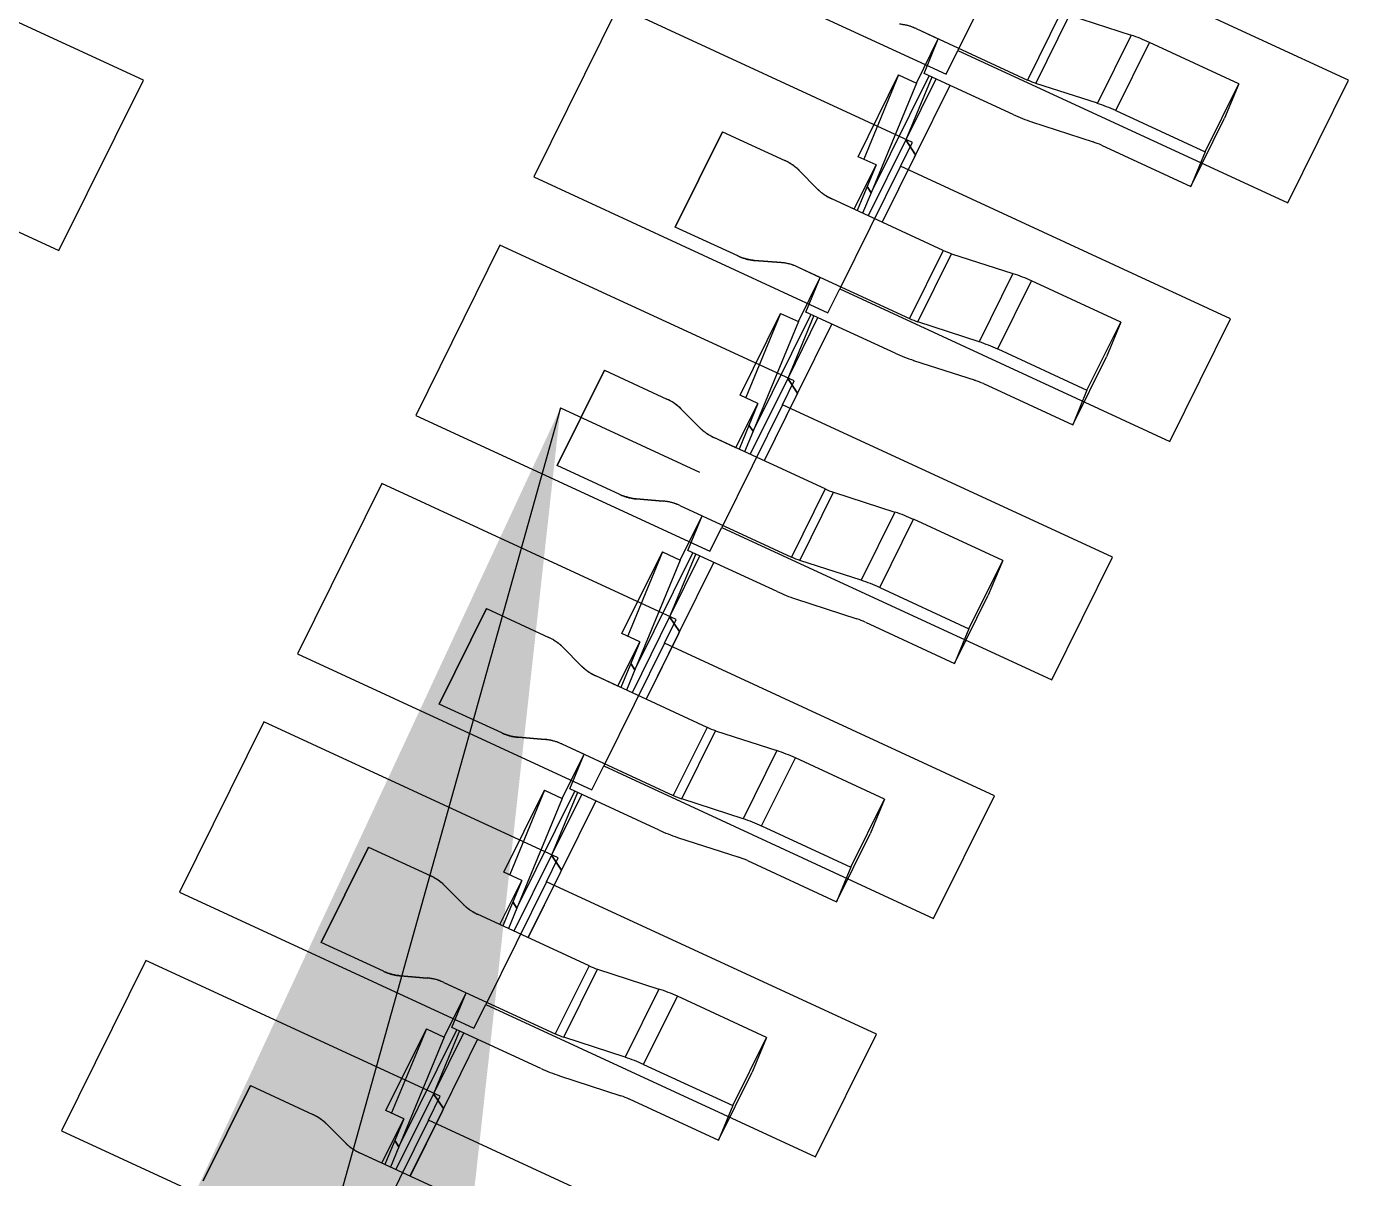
# Model space of a CAD drawing. Header units: millimetres. Extents: x 7 to 507, y -14 to 339.
# Drawn here: x 58.743 to 59.819, y 258.827 to 259.764 of the extents above; entities that cross this region are included whole.
import ezdxf

# ---------------------------------------------------------------- set-up
doc = ezdxf.new("R2010")
doc.units = ezdxf.units.MM
doc.header["$LTSCALE"] = 23.1
doc.layers.get('0').update_dxf_attribs({"linetype": 'CONTINUOUS'})
for name, color, linetype in [('_10438', 7, 'CONTINUOUS'), ('_139725', 7, 'CONTINUOUS'), ('_15829', 7, 'CONTINUOUS'), ('_205064', 7, 'CONTINUOUS'), ('_377435', 7, 'CONTINUOUS'), ('_510726', 7, 'CONTINUOUS'), ('_557848', 7, 'CONTINUOUS')]:
    doc.layers.add(name, color=color, linetype=linetype)
doc.styles.get("Standard").update_dxf_attribs({"font": 'simplex.shx', "width": 0.8})
doc.dimstyles.get("Standard").update_dxf_attribs({"dimtxt": 3, "dimasz": 3, "dimexe": 2, "dimexo": 0.35, "dimtad": 1, "dimdec": 3, "dimzin": 0, "dimdsep": 46, "dimtxsty": 'Standard', "dimcen": 0.09, "dimadec": 3, "dimazin": 0, "dimtol": 1, "dimtp": 0.001, "dimtm": 0.001, "dimtfac": 1, "dimtdec": 3, "dimtofl": 0, "dimtmove": 0, "dimatfit": 3, "dimfxl": 0, "dimtolj": 1, "dimtzin": 0, "dimarcsym": 0})

msp = doc.modelspace()

# ---------------------------------------------------------------- linework, layer by layer
at = {"color": 4}
for p, q in [((59.5502, 259.8444), (59.5007, 259.7446)), ((59.8188, 259.7204), (59.5502, 259.8444)), ((59.5007, 259.7446), (59.7693, 259.6206)), ((59.7693, 259.6206), (59.8188, 259.7204)), ((59.4541, 259.6504), (59.4047, 259.5506)), ((59.7227, 259.5263), (59.4541, 259.6504)), ((59.4047, 259.5506), (59.6732, 259.4265)), ((59.6732, 259.4265), (59.7227, 259.5263)), ((59.358, 259.4563), (59.3086, 259.3565)), ((59.6266, 259.3323), (59.358, 259.4563)), ((59.3086, 259.3565), (59.5771, 259.2325)), ((59.5771, 259.2325), (59.6266, 259.3323)), ((59.2619, 259.2623), (59.2125, 259.1625)), ((59.5305, 259.1382), (59.2619, 259.2623)), ((59.2125, 259.1625), (59.481, 259.0384)), ((59.481, 259.0384), (59.5305, 259.1382)), ((59.1658, 259.0682), (59.1164, 258.9684)), ((59.4344, 258.9442), (59.1658, 259.0682)), ((59.1164, 258.9684), (59.3849, 258.8444)), ((59.3849, 258.8444), (59.4344, 258.9442)), ((59.0697, 258.8742), (59.0203, 258.7744)), ((59.3383, 258.7501), (59.0697, 258.8742))]:
    msp.add_line(p, q, dxfattribs=at)
at = {"color": 1}
for p, q in [((58.8377, 259.7204), (58.5981, 259.831)), ((59.2516, 259.8358), (59.4911, 259.7252)), ((59.2241, 259.7804), (59.1555, 259.6418)), ((59.4637, 259.6698), (59.2241, 259.7804)), ((59.4911, 259.7252), (59.5007, 259.7446)), ((58.769, 259.5818), (58.8377, 259.7204)), ((58.5295, 259.6924), (58.769, 259.5818)), ((59.4541, 259.6504), (59.4637, 259.6698)), ((59.1555, 259.6418), (59.395, 259.5311)), ((59.128, 259.5863), (59.0594, 259.4477)), ((59.3676, 259.4757), (59.128, 259.5863)), ((59.395, 259.5311), (59.4047, 259.5506)), ((59.358, 259.4563), (59.3676, 259.4757)), ((59.0594, 259.4477), (59.2989, 259.3371)), ((59.0319, 259.3923), (58.9633, 259.2537)), ((59.2715, 259.2817), (59.0319, 259.3923)), ((59.2989, 259.3371), (59.3086, 259.3565)), ((59.2619, 259.2623), (59.2715, 259.2817)), ((58.9633, 259.2537), (59.2028, 259.1431)), ((58.9358, 259.1982), (58.8672, 259.0596)), ((59.1754, 259.0876), (58.9358, 259.1982)), ((59.2028, 259.1431), (59.2125, 259.1625)), ((59.1658, 259.0682), (59.1754, 259.0876)), ((58.8672, 259.0596), (59.1067, 258.949)), ((58.8397, 259.0042), (58.7711, 258.8656)), ((59.0793, 258.8936), (58.8397, 259.0042)), ((59.1067, 258.949), (59.1164, 258.9684)), ((59.0697, 258.8742), (59.0793, 258.8936)), ((58.7711, 258.8656), (59.0106, 258.755))]:
    msp.add_line(p, q, dxfattribs=at)
at = {"color": 2}
msp.add_line((59.1773, 259.4538), (59.2903, 259.4016), dxfattribs=at)
at = {"layer": '_10438', "color": 9}
for p, q in [((59.2707, 259.6009), (59.3092, 259.6785)), ((59.4888, 259.5819), (59.4613, 259.5265)), ((59.4682, 259.5238), (59.4956, 259.5792)), ((59.5456, 259.563), (59.5182, 259.5076)), ((59.5332, 259.5017), (59.5607, 259.5571))]:
    msp.add_line(p, q, dxfattribs=at)
at = {"layer": '_10438', "color": 7}
for p, q in [((59.3092, 259.6785), (59.36, 259.655)), ((59.3866, 259.6318), (59.3714, 259.6471)), ((59.4888, 259.5819), (59.3981, 259.6238)), ((59.3216, 259.5774), (59.2707, 259.6009)), ((59.3351, 259.5738), (59.357, 259.572)), ((59.4956, 259.5792), (59.5456, 259.563)), ((59.3706, 259.5684), (59.4613, 259.5265)), ((59.6333, 259.5236), (59.5607, 259.5571)), ((59.334, 259.4348), (59.3812, 259.53)), ((59.3834, 259.5289), (59.3622, 259.4778)), ((59.4497, 259.4983), (59.3771, 259.5318)), ((59.5182, 259.5076), (59.4682, 259.5238)), ((59.6058, 259.4681), (59.6333, 259.5236)), ((59.6333, 259.5236), (59.6216, 259.4954)), ((59.5332, 259.5017), (59.6058, 259.4681)), ((59.5942, 259.44), (59.6216, 259.4954)), ((59.4647, 259.4924), (59.5147, 259.4762)), ((59.3622, 259.4778), (59.3316, 259.4161)), ((59.3622, 259.4778), (59.3702, 259.4658)), ((59.5216, 259.4735), (59.5942, 259.44)), ((59.3702, 259.4658), (59.343, 259.4108)), ((59.3694, 259.464), (59.3431, 259.4108)), ((59.3702, 259.4658), (59.3694, 259.464)), ((59.6058, 259.4681), (59.5942, 259.44)), ((59.334, 259.4348), (59.3271, 259.4181)), ((59.334, 259.4348), (59.3307, 259.4398))]:
    msp.add_line(p, q, dxfattribs=at)
for points in [[(59.3714, 259.6471), (59.371, 259.6475), (59.3706, 259.6479), (59.3702, 259.6483), (59.3698, 259.6486), (59.3693, 259.649), (59.3689, 259.6494), (59.3684, 259.6498), (59.3679, 259.6502), (59.3675, 259.6506), (59.367, 259.6509), (59.3665, 259.6513), (59.3659, 259.6516), (59.3654, 259.652), (59.3649, 259.6523), (59.3644, 259.6527), (59.3638, 259.653), (59.3633, 259.6533), (59.3628, 259.6536), (59.3622, 259.6539), (59.3617, 259.6542), (59.3611, 259.6545), (59.3606, 259.6548), (59.36, 259.655)], [(59.3981, 259.6238), (59.3975, 259.6241), (59.397, 259.6243), (59.3965, 259.6246), (59.3959, 259.6249), (59.3954, 259.6252), (59.3949, 259.6254), (59.3944, 259.6258), (59.3938, 259.6261), (59.3933, 259.6264), (59.3928, 259.6267), (59.3923, 259.6271), (59.3918, 259.6274), (59.3913, 259.6278), (59.3908, 259.6281), (59.3903, 259.6285), (59.3898, 259.6289), (59.3893, 259.6293), (59.3889, 259.6297), (59.3884, 259.6301), (59.3879, 259.6305), (59.3875, 259.6309), (59.3871, 259.6313), (59.3866, 259.6318)], [(59.3216, 259.5774), (59.3221, 259.5772), (59.3226, 259.5769), (59.3232, 259.5767), (59.3237, 259.5765), (59.3243, 259.5763), (59.3249, 259.576), (59.3254, 259.5758), (59.326, 259.5756), (59.3266, 259.5755), (59.3272, 259.5753), (59.3278, 259.5751), (59.3284, 259.5749), (59.329, 259.5748), (59.3296, 259.5746), (59.3302, 259.5745), (59.3308, 259.5744), (59.3315, 259.5743), (59.3321, 259.5742), (59.3327, 259.5741), (59.3333, 259.574), (59.3339, 259.5739), (59.3345, 259.5738), (59.3351, 259.5738)]]:
    msp.add_lwpolyline(points, dxfattribs=at)
for centre, radius, start, end in [((59.5149, 259.6384), 0.0622, 245.2036, 251.9768), ((59.3538, 259.5333), 0.0388, 78.4075, 85.2823), ((59.3535, 259.5316), 0.0405, 71.7683, 78.443), ((59.3532, 259.5308), 0.0414, 65.2148, 71.7879), ((59.5037, 259.4338), 0.1358, 65.1782, 72.0022), ((59.4873, 259.5825), 0.0617, 245.1782, 252.0022), ((59.4758, 259.3774), 0.1368, 65.2036, 71.9768), ((59.5071, 259.6225), 0.1368, 245.2036, 251.9768), ((59.4956, 259.4175), 0.0617, 65.1782, 72.0022)]:
    msp.add_arc(centre, radius, start, end, dxfattribs=at)
at = {"layer": '_139725', "color": 7}
for p, q in [((59.4667, 259.7624), (59.4848, 259.754)), ((59.467, 259.718), (59.4848, 259.754)), ((59.4732, 259.7259), (59.4848, 259.754)), ((59.4195, 259.6582), (59.4525, 259.7247)), ((59.4525, 259.7247), (59.4242, 259.6563)), ((59.4301, 259.6288), (59.4773, 259.724)), ((59.4525, 259.7247), (59.467, 259.718)), ((59.4827, 259.7212), (59.4583, 259.6719)), ((59.467, 259.718), (59.4301, 259.6288)), ((59.4942, 259.7162), (59.4663, 259.6598)), ((59.3092, 259.6785), (59.2707, 259.6009)), ((59.3092, 259.6785), (59.36, 259.655)), ((59.4663, 259.6598), (59.4583, 259.6719)), ((59.4341, 259.6515), (59.4195, 259.6582)), ((59.4655, 259.658), (59.4663, 259.6598)), ((59.3714, 259.6471), (59.3866, 259.6318)), ((59.4162, 259.6154), (59.4341, 259.6515)), ((59.4341, 259.6515), (59.4187, 259.6143)), ((59.4268, 259.6339), (59.4301, 259.6288)), ((59.4162, 259.6154), (59.3981, 259.6238)), ((59.3216, 259.5774), (59.2707, 259.6009)), ((59.357, 259.572), (59.3351, 259.5738)), ((59.3706, 259.5684), (59.3887, 259.56)), ((59.3709, 259.524), (59.3887, 259.56)), ((59.3771, 259.5318), (59.3887, 259.56)), ((59.3234, 259.4641), (59.3564, 259.5307)), ((59.3564, 259.5307), (59.3281, 259.4622)), ((59.334, 259.4348), (59.3812, 259.53)), ((59.3564, 259.5307), (59.3709, 259.524)), ((59.3866, 259.5271), (59.3622, 259.4778)), ((59.3709, 259.524), (59.334, 259.4348)), ((59.3981, 259.5221), (59.3702, 259.4658)), ((59.2131, 259.4844), (59.1746, 259.4068)), ((59.2131, 259.4844), (59.2639, 259.461)), ((59.3702, 259.4658), (59.3622, 259.4778)), ((59.338, 259.4574), (59.3234, 259.4641)), ((59.3694, 259.464), (59.3702, 259.4658)), ((59.2753, 259.453), (59.2905, 259.4377)), ((59.3201, 259.4214), (59.338, 259.4574)), ((59.338, 259.4574), (59.3226, 259.4202)), ((59.3201, 259.4214), (59.302, 259.4298)), ((59.3307, 259.4398), (59.334, 259.4348)), ((59.2255, 259.3834), (59.1746, 259.4068)), ((59.2609, 259.3779), (59.239, 259.3797)), ((59.2745, 259.3743), (59.2927, 259.3659)), ((59.2748, 259.3299), (59.2927, 259.3659)), ((59.281, 259.3378), (59.2927, 259.3659)), ((59.2273, 259.2701), (59.2603, 259.3366)), ((59.2603, 259.3366), (59.232, 259.2682)), ((59.2379, 259.2407), (59.2851, 259.3359)), ((59.2603, 259.3366), (59.2748, 259.3299)), ((59.2905, 259.3331), (59.2661, 259.2838)), ((59.2748, 259.3299), (59.2379, 259.2407)), ((59.302, 259.3281), (59.2741, 259.2717)), ((59.117, 259.2904), (59.0785, 259.2128)), ((59.117, 259.2904), (59.1678, 259.2669)), ((59.2741, 259.2717), (59.2661, 259.2838)), ((59.2419, 259.2634), (59.2273, 259.2701)), ((59.2733, 259.2699), (59.2741, 259.2717)), ((59.1792, 259.259), (59.1944, 259.2437)), ((59.224, 259.2273), (59.2419, 259.2634)), ((59.2419, 259.2634), (59.2265, 259.2262)), ((59.224, 259.2273), (59.2059, 259.2357)), ((59.2346, 259.2458), (59.2379, 259.2407)), ((59.1294, 259.1893), (59.0785, 259.2128)), ((59.1648, 259.1839), (59.1429, 259.1857)), ((59.1784, 259.1803), (59.1966, 259.1719)), ((59.1787, 259.1359), (59.1966, 259.1719)), ((59.1849, 259.1437), (59.1966, 259.1719)), ((59.1312, 259.076), (59.1642, 259.1426)), ((59.1642, 259.1426), (59.1359, 259.0741)), ((59.1418, 259.0467), (59.189, 259.1419)), ((59.1642, 259.1426), (59.1787, 259.1359)), ((59.1944, 259.139), (59.17, 259.0897)), ((59.1787, 259.1359), (59.1418, 259.0467)), ((59.2059, 259.134), (59.178, 259.0777)), ((59.0209, 259.0963), (58.9825, 259.0187)), ((59.0209, 259.0963), (59.0717, 259.0729)), ((59.178, 259.0777), (59.17, 259.0897)), ((59.1458, 259.0693), (59.1312, 259.076)), ((59.1772, 259.0759), (59.178, 259.0777)), ((59.0831, 259.0649), (59.0983, 259.0496)), ((59.1279, 259.0333), (59.1458, 259.0693)), ((59.1458, 259.0693), (59.1304, 259.0322)), ((59.1385, 259.0517), (59.1418, 259.0467)), ((59.1279, 259.0333), (59.1098, 259.0417)), ((59.0333, 258.9953), (58.9825, 259.0187)), ((59.0687, 258.9898), (59.0468, 258.9916)), ((59.0823, 258.9862), (59.1005, 258.9779)), ((59.0826, 258.9418), (59.1005, 258.9779)), ((59.0888, 258.9497), (59.1005, 258.9779)), ((59.0351, 258.882), (59.0681, 258.9485)), ((59.0681, 258.9485), (59.0398, 258.8801)), ((59.0457, 258.8526), (59.0929, 258.9478)), ((59.0681, 258.9485), (59.0826, 258.9418)), ((59.0826, 258.9418), (59.0457, 258.8526)), ((59.0983, 258.945), (59.0739, 258.8957)), ((59.1098, 258.94), (59.0819, 258.8836)), ((58.9248, 258.9023), (58.8864, 258.8247)), ((58.9248, 258.9023), (58.9756, 258.8788)), ((59.0819, 258.8836), (59.0739, 258.8957)), ((59.0497, 258.8753), (59.0351, 258.882)), ((59.0811, 258.8818), (59.0819, 258.8836)), ((58.987, 258.8709), (59.0022, 258.8556)), ((59.0318, 258.8392), (59.0497, 258.8753)), ((59.0497, 258.8753), (59.0343, 258.8381)), ((59.0424, 258.8577), (59.0457, 258.8526)), ((59.0318, 258.8392), (59.0137, 258.8476))]:
    msp.add_line(p, q, dxfattribs=at)
for points in [[(59.4667, 259.7624), (59.4661, 259.7627), (59.4655, 259.7629), (59.4649, 259.7632), (59.4643, 259.7634), (59.4637, 259.7636), (59.4631, 259.7639), (59.4625, 259.7641), (59.4619, 259.7643), (59.4613, 259.7645), (59.4607, 259.7646), (59.4601, 259.7648), (59.4594, 259.765), (59.4588, 259.7651), (59.4582, 259.7653), (59.4576, 259.7654), (59.4569, 259.7655), (59.4563, 259.7656), (59.4557, 259.7657), (59.455, 259.7658), (59.4544, 259.7659), (59.4538, 259.766), (59.4531, 259.766)], [(59.3866, 259.6318), (59.387, 259.6314), (59.3874, 259.631), (59.3879, 259.6306), (59.3883, 259.6302), (59.3887, 259.6298), (59.3891, 259.6294), (59.3896, 259.629), (59.3901, 259.6287), (59.3906, 259.6283), (59.3911, 259.6279), (59.3916, 259.6275), (59.3921, 259.6272), (59.3926, 259.6268), (59.3932, 259.6265), (59.3937, 259.6262), (59.3942, 259.6258), (59.3947, 259.6255), (59.3953, 259.6252), (59.3958, 259.6249), (59.3964, 259.6246), (59.3969, 259.6244), (59.3975, 259.6241), (59.3981, 259.6238)], [(59.3351, 259.5738), (59.3345, 259.5738), (59.3339, 259.5739), (59.3332, 259.574), (59.3326, 259.5741), (59.332, 259.5742), (59.3313, 259.5743), (59.3307, 259.5744), (59.3301, 259.5745), (59.3294, 259.5747), (59.3288, 259.5748), (59.3282, 259.575), (59.3276, 259.5752), (59.327, 259.5754), (59.3263, 259.5755), (59.3257, 259.5757), (59.3251, 259.576), (59.3245, 259.5762), (59.3239, 259.5764), (59.3233, 259.5766), (59.3227, 259.5769), (59.3221, 259.5771), (59.3216, 259.5774)], [(59.3706, 259.5684), (59.37, 259.5686), (59.3694, 259.5689), (59.3688, 259.5691), (59.3682, 259.5694), (59.3676, 259.5696), (59.367, 259.5698), (59.3664, 259.57), (59.3658, 259.5702), (59.3652, 259.5704), (59.3646, 259.5706), (59.364, 259.5708), (59.3633, 259.5709), (59.3627, 259.5711), (59.3621, 259.5712), (59.3615, 259.5714), (59.3608, 259.5715), (59.3602, 259.5716), (59.3596, 259.5717), (59.3589, 259.5718), (59.3583, 259.5719), (59.3577, 259.5719), (59.357, 259.572)], [(59.2905, 259.4377), (59.2909, 259.4373), (59.2913, 259.4369), (59.2918, 259.4365), (59.2922, 259.4361), (59.2926, 259.4358), (59.293, 259.4354), (59.2935, 259.435), (59.294, 259.4346), (59.2945, 259.4342), (59.295, 259.4339), (59.2955, 259.4335), (59.296, 259.4331), (59.2965, 259.4328), (59.2971, 259.4325), (59.2976, 259.4321), (59.2981, 259.4318), (59.2987, 259.4315), (59.2992, 259.4312), (59.2997, 259.4309), (59.3003, 259.4306), (59.3008, 259.4303), (59.3014, 259.43), (59.302, 259.4298)], [(59.239, 259.3797), (59.2384, 259.3798), (59.2378, 259.3799), (59.2371, 259.3799), (59.2365, 259.38), (59.2359, 259.3801), (59.2352, 259.3802), (59.2346, 259.3804), (59.234, 259.3805), (59.2333, 259.3806), (59.2327, 259.3808), (59.2321, 259.381), (59.2315, 259.3811), (59.2309, 259.3813), (59.2302, 259.3815), (59.2296, 259.3817), (59.229, 259.3819), (59.2284, 259.3821), (59.2278, 259.3823), (59.2272, 259.3826), (59.2266, 259.3828), (59.226, 259.3831), (59.2255, 259.3834)], [(59.2745, 259.3743), (59.2739, 259.3746), (59.2733, 259.3748), (59.2727, 259.3751), (59.2721, 259.3753), (59.2715, 259.3756), (59.2709, 259.3758), (59.2703, 259.376), (59.2697, 259.3762), (59.2691, 259.3764), (59.2685, 259.3766), (59.2679, 259.3767), (59.2672, 259.3769), (59.2666, 259.377), (59.266, 259.3772), (59.2654, 259.3773), (59.2647, 259.3774), (59.2641, 259.3775), (59.2635, 259.3776), (59.2628, 259.3777), (59.2622, 259.3778), (59.2616, 259.3779), (59.2609, 259.3779)], [(59.1944, 259.2437), (59.1948, 259.2433), (59.1952, 259.2429), (59.1957, 259.2425), (59.1961, 259.2421), (59.1965, 259.2417), (59.1969, 259.2413), (59.1974, 259.241), (59.1979, 259.2406), (59.1984, 259.2402), (59.1989, 259.2398), (59.1994, 259.2394), (59.1999, 259.2391), (59.2004, 259.2387), (59.201, 259.2384), (59.2015, 259.2381), (59.202, 259.2377), (59.2026, 259.2374), (59.2031, 259.2371), (59.2036, 259.2368), (59.2042, 259.2365), (59.2047, 259.2363), (59.2053, 259.236), (59.2059, 259.2357)], [(59.1429, 259.1857), (59.1423, 259.1857), (59.1417, 259.1858), (59.141, 259.1859), (59.1404, 259.186), (59.1398, 259.1861), (59.1391, 259.1862), (59.1385, 259.1863), (59.1379, 259.1864), (59.1372, 259.1866), (59.1366, 259.1867), (59.136, 259.1869), (59.1354, 259.1871), (59.1348, 259.1873), (59.1341, 259.1874), (59.1335, 259.1876), (59.1329, 259.1879), (59.1323, 259.1881), (59.1317, 259.1883), (59.1311, 259.1885), (59.1305, 259.1888), (59.1299, 259.189), (59.1294, 259.1893)], [(59.1784, 259.1803), (59.1778, 259.1805), (59.1772, 259.1808), (59.1766, 259.181), (59.176, 259.1813), (59.1754, 259.1815), (59.1748, 259.1817), (59.1742, 259.1819), (59.1736, 259.1821), (59.173, 259.1823), (59.1724, 259.1825), (59.1718, 259.1827), (59.1711, 259.1828), (59.1705, 259.183), (59.1699, 259.1831), (59.1693, 259.1833), (59.1686, 259.1834), (59.168, 259.1835), (59.1674, 259.1836), (59.1667, 259.1837), (59.1661, 259.1838), (59.1655, 259.1838), (59.1648, 259.1839)], [(59.0983, 259.0496), (59.0987, 259.0492), (59.0991, 259.0488), (59.0996, 259.0484), (59.1, 259.048), (59.1004, 259.0477), (59.1008, 259.0473), (59.1013, 259.0469), (59.1018, 259.0465), (59.1023, 259.0461), (59.1028, 259.0458), (59.1033, 259.0454), (59.1038, 259.045), (59.1043, 259.0447), (59.1049, 259.0444), (59.1054, 259.044), (59.1059, 259.0437), (59.1065, 259.0434), (59.107, 259.0431), (59.1075, 259.0428), (59.1081, 259.0425), (59.1086, 259.0422), (59.1092, 259.0419), (59.1098, 259.0417)], [(59.0468, 258.9916), (59.0462, 258.9917), (59.0456, 258.9918), (59.0449, 258.9918), (59.0443, 258.9919), (59.0437, 258.992), (59.043, 258.9921), (59.0424, 258.9923), (59.0418, 258.9924), (59.0411, 258.9925), (59.0405, 258.9927), (59.0399, 258.9929), (59.0393, 258.993), (59.0387, 258.9932), (59.038, 258.9934), (59.0374, 258.9936), (59.0368, 258.9938), (59.0362, 258.994), (59.0356, 258.9943), (59.035, 258.9945), (59.0344, 258.9947), (59.0338, 258.995), (59.0333, 258.9953)], [(59.0823, 258.9862), (59.0817, 258.9865), (59.0811, 258.9867), (59.0805, 258.987), (59.0799, 258.9872), (59.0793, 258.9875), (59.0787, 258.9877), (59.0781, 258.9879), (59.0775, 258.9881), (59.0769, 258.9883), (59.0763, 258.9885), (59.0757, 258.9886), (59.075, 258.9888), (59.0744, 258.9889), (59.0738, 258.9891), (59.0732, 258.9892), (59.0725, 258.9893), (59.0719, 258.9894), (59.0713, 258.9895), (59.0706, 258.9896), (59.07, 258.9897), (59.0694, 258.9898), (59.0687, 258.9898)], [(59.0022, 258.8556), (59.0026, 258.8552), (59.003, 258.8548), (59.0035, 258.8544), (59.0039, 258.854), (59.0043, 258.8536), (59.0048, 258.8532), (59.0052, 258.8529), (59.0057, 258.8525), (59.0062, 258.8521), (59.0067, 258.8517), (59.0072, 258.8514), (59.0077, 258.851), (59.0082, 258.8506), (59.0088, 258.8503), (59.0093, 258.85), (59.0098, 258.8497), (59.0104, 258.8493), (59.0109, 258.849), (59.0114, 258.8487), (59.012, 258.8484), (59.0125, 258.8482), (59.0131, 258.8479), (59.0137, 258.8476)]]:
    msp.add_lwpolyline(points, dxfattribs=at)
for centre, radius, start, end in [((59.3428, 259.6178), 0.041, 58.6072, 65.2214), ((59.3436, 259.619), 0.0395, 51.8372, 58.6176), ((59.345, 259.6208), 0.0373, 44.7962, 51.8472), ((59.2467, 259.4237), 0.041, 58.6072, 65.2214), ((59.2475, 259.425), 0.0395, 51.8372, 58.6176), ((59.2489, 259.4268), 0.0373, 44.7962, 51.8472), ((59.1506, 259.2297), 0.041, 58.6072, 65.2214), ((59.1514, 259.2309), 0.0395, 51.8372, 58.6176), ((59.1528, 259.2327), 0.0373, 44.7962, 51.8472), ((59.0545, 259.0356), 0.041, 58.6072, 65.2214), ((59.0553, 259.0369), 0.0395, 51.8372, 58.6176), ((59.0567, 259.0387), 0.0373, 44.7962, 51.8472), ((58.9584, 258.8416), 0.041, 58.6072, 65.2214), ((58.9592, 258.8428), 0.0395, 51.8372, 58.6176), ((58.9606, 258.8446), 0.0373, 44.7962, 51.8472)]:
    msp.add_arc(centre, radius, start, end, dxfattribs=at)
at = {"layer": '_15829', "color": 9}
for p, q in [((59.1746, 259.4068), (59.2131, 259.4844)), ((59.3927, 259.3879), (59.3652, 259.3324)), ((59.3721, 259.3297), (59.3995, 259.3852)), ((59.4495, 259.369), (59.4221, 259.3135)), ((59.4371, 259.3076), (59.4646, 259.3631))]:
    msp.add_line(p, q, dxfattribs=at)
at = {"layer": '_15829', "color": 7}
for p, q in [((59.2131, 259.4844), (59.2639, 259.461)), ((59.2905, 259.4377), (59.2753, 259.453)), ((59.3927, 259.3879), (59.302, 259.4298)), ((59.2255, 259.3834), (59.1746, 259.4068)), ((59.239, 259.3797), (59.2609, 259.3779)), ((59.3995, 259.3852), (59.4495, 259.369)), ((59.2745, 259.3743), (59.3652, 259.3324)), ((59.5372, 259.3295), (59.4646, 259.3631)), ((59.2379, 259.2407), (59.2851, 259.3359)), ((59.2873, 259.3349), (59.2661, 259.2838)), ((59.3536, 259.3043), (59.281, 259.3378)), ((59.4221, 259.3135), (59.3721, 259.3297)), ((59.5097, 259.2741), (59.5372, 259.3295)), ((59.5372, 259.3295), (59.5255, 259.3014)), ((59.4371, 259.3076), (59.5097, 259.2741)), ((59.4981, 259.2459), (59.5255, 259.3014)), ((59.3686, 259.2984), (59.4186, 259.2821)), ((59.2661, 259.2838), (59.2355, 259.222)), ((59.2661, 259.2838), (59.2741, 259.2717)), ((59.4255, 259.2795), (59.4981, 259.2459)), ((59.2741, 259.2717), (59.2469, 259.2168)), ((59.2733, 259.2699), (59.247, 259.2167)), ((59.2741, 259.2717), (59.2733, 259.2699)), ((59.5097, 259.2741), (59.4981, 259.2459)), ((59.2379, 259.2407), (59.231, 259.2241)), ((59.2379, 259.2407), (59.2346, 259.2458))]:
    msp.add_line(p, q, dxfattribs=at)
for points in [[(59.2753, 259.453), (59.2749, 259.4534), (59.2745, 259.4538), (59.2741, 259.4542), (59.2737, 259.4546), (59.2733, 259.455), (59.2728, 259.4553), (59.2723, 259.4557), (59.2718, 259.4561), (59.2714, 259.4565), (59.2709, 259.4569), (59.2704, 259.4572), (59.2698, 259.4576), (59.2693, 259.4579), (59.2688, 259.4583), (59.2683, 259.4586), (59.2677, 259.4589), (59.2672, 259.4593), (59.2667, 259.4596), (59.2661, 259.4599), (59.2656, 259.4602), (59.265, 259.4604), (59.2645, 259.4607), (59.2639, 259.461)], [(59.302, 259.4298), (59.3014, 259.43), (59.3009, 259.4303), (59.3004, 259.4305), (59.2998, 259.4308), (59.2993, 259.4311), (59.2988, 259.4314), (59.2983, 259.4317), (59.2977, 259.432), (59.2972, 259.4323), (59.2967, 259.4327), (59.2962, 259.433), (59.2957, 259.4334), (59.2952, 259.4337), (59.2947, 259.4341), (59.2942, 259.4345), (59.2937, 259.4348), (59.2932, 259.4352), (59.2928, 259.4356), (59.2923, 259.436), (59.2918, 259.4364), (59.2914, 259.4369), (59.291, 259.4373), (59.2905, 259.4377)], [(59.2255, 259.3834), (59.226, 259.3831), (59.2265, 259.3829), (59.2271, 259.3826), (59.2276, 259.3824), (59.2282, 259.3822), (59.2288, 259.382), (59.2293, 259.3818), (59.2299, 259.3816), (59.2305, 259.3814), (59.2311, 259.3812), (59.2317, 259.3811), (59.2323, 259.3809), (59.2329, 259.3807), (59.2335, 259.3806), (59.2341, 259.3805), (59.2347, 259.3803), (59.2354, 259.3802), (59.236, 259.3801), (59.2366, 259.38), (59.2372, 259.3799), (59.2378, 259.3799), (59.2384, 259.3798), (59.239, 259.3797)]]:
    msp.add_lwpolyline(points, dxfattribs=at)
for centre, radius, start, end in [((59.4188, 259.4443), 0.0622, 245.2036, 251.9768), ((59.2577, 259.3393), 0.0388, 78.4075, 85.2823), ((59.2574, 259.3376), 0.0405, 71.7683, 78.443), ((59.2571, 259.3367), 0.0414, 65.2148, 71.7879), ((59.4076, 259.2398), 0.1358, 65.1782, 72.0022), ((59.3912, 259.3885), 0.0617, 245.1782, 252.0022), ((59.3797, 259.1834), 0.1368, 65.2036, 71.9768), ((59.411, 259.4285), 0.1368, 245.2036, 251.9768), ((59.3995, 259.2234), 0.0617, 65.1782, 72.0022)]:
    msp.add_arc(centre, radius, start, end, dxfattribs=at)
at = {"layer": '_205064', "color": 9}
msp.add_line((58.8864, 258.8247), (58.9248, 258.9023), dxfattribs=at)
at = {"layer": '_205064', "color": 7}
for p, q in [((58.9248, 258.9023), (58.9756, 258.8788)), ((59.0022, 258.8556), (58.987, 258.8709)), ((59.1044, 258.8057), (59.0137, 258.8476))]:
    msp.add_line(p, q, dxfattribs=at)
for points in [[(58.987, 258.8709), (58.9866, 258.8713), (58.9862, 258.8717), (58.9858, 258.8721), (58.9854, 258.8725), (58.985, 258.8728), (58.9845, 258.8732), (58.984, 258.8736), (58.9836, 258.874), (58.9831, 258.8744), (58.9826, 258.8747), (58.9821, 258.8751), (58.9815, 258.8755), (58.981, 258.8758), (58.9805, 258.8761), (58.98, 258.8765), (58.9795, 258.8768), (58.9789, 258.8771), (58.9784, 258.8774), (58.9778, 258.8777), (58.9773, 258.878), (58.9767, 258.8783), (58.9762, 258.8786), (58.9756, 258.8788)], [(59.0137, 258.8476), (59.0131, 258.8479), (59.0126, 258.8481), (59.0121, 258.8484), (59.0115, 258.8487), (59.011, 258.849), (59.0105, 258.8493), (59.01, 258.8496), (59.0095, 258.8499), (59.0089, 258.8502), (59.0084, 258.8505), (59.0079, 258.8509), (59.0074, 258.8512), (59.0069, 258.8516), (59.0064, 258.8519), (59.0059, 258.8523), (59.0054, 258.8527), (59.0049, 258.8531), (59.0045, 258.8535), (59.004, 258.8539), (59.0036, 258.8543), (59.0031, 258.8547), (59.0027, 258.8551), (59.0022, 258.8556)]]:
    msp.add_lwpolyline(points, dxfattribs=at)
at = {"layer": '_377435', "color": 9}
for p, q in [((59.0785, 259.2128), (59.117, 259.2904)), ((59.2966, 259.1938), (59.2691, 259.1384)), ((59.276, 259.1357), (59.3034, 259.1911)), ((59.3534, 259.1749), (59.326, 259.1195)), ((59.341, 259.1136), (59.3685, 259.169))]:
    msp.add_line(p, q, dxfattribs=at)
at = {"layer": '_377435', "color": 7}
for p, q in [((59.117, 259.2904), (59.1678, 259.2669)), ((59.1944, 259.2437), (59.1792, 259.259)), ((59.2966, 259.1938), (59.2059, 259.2357)), ((59.1294, 259.1893), (59.0785, 259.2128)), ((59.1429, 259.1857), (59.1648, 259.1839)), ((59.3034, 259.1911), (59.3534, 259.1749)), ((59.1784, 259.1803), (59.2691, 259.1384)), ((59.4411, 259.1355), (59.3685, 259.169)), ((59.1418, 259.0467), (59.189, 259.1419)), ((59.1912, 259.1408), (59.17, 259.0897)), ((59.2575, 259.1102), (59.1849, 259.1437)), ((59.326, 259.1195), (59.276, 259.1357)), ((59.4136, 259.08), (59.4411, 259.1355)), ((59.4411, 259.1355), (59.4294, 259.1073)), ((59.341, 259.1136), (59.4136, 259.08)), ((59.402, 259.0519), (59.4294, 259.1073)), ((59.2725, 259.1043), (59.3225, 259.0881)), ((59.17, 259.0897), (59.1394, 259.028)), ((59.17, 259.0897), (59.178, 259.0777)), ((59.3294, 259.0854), (59.402, 259.0519)), ((59.178, 259.0777), (59.1508, 259.0227)), ((59.1772, 259.0759), (59.1509, 259.0227)), ((59.178, 259.0777), (59.1772, 259.0759)), ((59.4136, 259.08), (59.402, 259.0519)), ((59.1418, 259.0467), (59.1349, 259.03)), ((59.1418, 259.0467), (59.1385, 259.0517))]:
    msp.add_line(p, q, dxfattribs=at)
for points in [[(59.1792, 259.259), (59.1788, 259.2594), (59.1784, 259.2598), (59.178, 259.2602), (59.1776, 259.2605), (59.1772, 259.2609), (59.1767, 259.2613), (59.1762, 259.2617), (59.1758, 259.2621), (59.1753, 259.2625), (59.1748, 259.2628), (59.1743, 259.2632), (59.1737, 259.2635), (59.1732, 259.2639), (59.1727, 259.2642), (59.1722, 259.2646), (59.1716, 259.2649), (59.1711, 259.2652), (59.1706, 259.2655), (59.17, 259.2658), (59.1695, 259.2661), (59.1689, 259.2664), (59.1684, 259.2667), (59.1678, 259.2669)], [(59.2059, 259.2357), (59.2053, 259.236), (59.2048, 259.2362), (59.2043, 259.2365), (59.2037, 259.2368), (59.2032, 259.2371), (59.2027, 259.2373), (59.2022, 259.2377), (59.2016, 259.238), (59.2011, 259.2383), (59.2006, 259.2386), (59.2001, 259.239), (59.1996, 259.2393), (59.1991, 259.2397), (59.1986, 259.24), (59.1981, 259.2404), (59.1976, 259.2408), (59.1971, 259.2412), (59.1967, 259.2416), (59.1962, 259.242), (59.1957, 259.2424), (59.1953, 259.2428), (59.1949, 259.2432), (59.1944, 259.2437)], [(59.1294, 259.1893), (59.1299, 259.1891), (59.1304, 259.1888), (59.131, 259.1886), (59.1315, 259.1884), (59.1321, 259.1882), (59.1327, 259.1879), (59.1332, 259.1877), (59.1338, 259.1875), (59.1344, 259.1874), (59.135, 259.1872), (59.1356, 259.187), (59.1362, 259.1868), (59.1368, 259.1867), (59.1374, 259.1865), (59.138, 259.1864), (59.1386, 259.1863), (59.1393, 259.1862), (59.1399, 259.1861), (59.1405, 259.186), (59.1411, 259.1859), (59.1417, 259.1858), (59.1423, 259.1857), (59.1429, 259.1857)]]:
    msp.add_lwpolyline(points, dxfattribs=at)
for centre, radius, start, end in [((59.3227, 259.2503), 0.0622, 245.2036, 251.9768), ((59.1616, 259.1452), 0.0388, 78.4075, 85.2823), ((59.1613, 259.1435), 0.0405, 71.7683, 78.443), ((59.161, 259.1427), 0.0414, 65.2148, 71.7879), ((59.3115, 259.0457), 0.1358, 65.1782, 72.0022), ((59.2951, 259.1944), 0.0617, 245.1782, 252.0022), ((59.2836, 258.9893), 0.1368, 65.2036, 71.9768), ((59.3149, 259.2344), 0.1368, 245.2036, 251.9768), ((59.3035, 259.0294), 0.0617, 65.1782, 72.0022)]:
    msp.add_arc(centre, radius, start, end, dxfattribs=at)
at = {"layer": '_510726', "color": 9}
for p, q in [((59.5849, 259.776), (59.5574, 259.7205)), ((59.5643, 259.7178), (59.5917, 259.7733)), ((59.6417, 259.7571), (59.6143, 259.7016)), ((59.6293, 259.6957), (59.6568, 259.7512))]:
    msp.add_line(p, q, dxfattribs=at)
at = {"layer": '_510726', "color": 7}
for p, q in [((59.5917, 259.7733), (59.6417, 259.7571)), ((59.4667, 259.7624), (59.5574, 259.7205)), ((59.7294, 259.7176), (59.6568, 259.7512)), ((59.4301, 259.6288), (59.4773, 259.724)), ((59.4795, 259.723), (59.4583, 259.6719)), ((59.5458, 259.6924), (59.4732, 259.7259)), ((59.6143, 259.7016), (59.5643, 259.7178)), ((59.7019, 259.6622), (59.7294, 259.7176)), ((59.7294, 259.7176), (59.7177, 259.6895)), ((59.6293, 259.6957), (59.7019, 259.6622)), ((59.6903, 259.634), (59.7177, 259.6895)), ((59.5608, 259.6865), (59.6108, 259.6702)), ((59.4583, 259.6719), (59.4277, 259.6101)), ((59.4583, 259.6719), (59.4663, 259.6598)), ((59.6177, 259.6676), (59.6903, 259.634)), ((59.4663, 259.6598), (59.4391, 259.6049)), ((59.4655, 259.658), (59.4392, 259.6048)), ((59.4663, 259.6598), (59.4655, 259.658)), ((59.7019, 259.6622), (59.6903, 259.634)), ((59.4301, 259.6288), (59.4268, 259.6339)), ((59.4301, 259.6288), (59.4232, 259.6122))]:
    msp.add_line(p, q, dxfattribs=at)
for centre, radius, start, end in [((59.4493, 259.7248), 0.0414, 65.2148, 71.7879), ((59.5997, 259.6279), 0.1358, 65.1782, 72.0022), ((59.5834, 259.7766), 0.0617, 245.1782, 252.0022), ((59.5719, 259.5715), 0.1368, 65.2036, 71.9768), ((59.6032, 259.8166), 0.1368, 245.2036, 251.9768), ((59.5917, 259.6115), 0.0617, 65.1782, 72.0022)]:
    msp.add_arc(centre, radius, start, end, dxfattribs=at)
at = {"layer": '_557848', "color": 9}
for p, q in [((58.9825, 259.0187), (59.0209, 259.0963)), ((59.2005, 258.9998), (59.173, 258.9443)), ((59.1799, 258.9416), (59.2073, 258.9971)), ((59.2573, 258.9809), (59.2299, 258.9254)), ((59.2449, 258.9195), (59.2724, 258.975))]:
    msp.add_line(p, q, dxfattribs=at)
at = {"layer": '_557848', "color": 7}
for p, q in [((59.0209, 259.0963), (59.0717, 259.0729)), ((59.0983, 259.0496), (59.0831, 259.0649)), ((59.2005, 258.9998), (59.1098, 259.0417)), ((59.0333, 258.9953), (58.9825, 259.0187)), ((59.0468, 258.9916), (59.0687, 258.9898)), ((59.2073, 258.9971), (59.2573, 258.9809)), ((59.0823, 258.9862), (59.173, 258.9443)), ((59.345, 258.9414), (59.2724, 258.975)), ((59.0457, 258.8526), (59.0929, 258.9478)), ((59.0951, 258.9468), (59.0739, 258.8957)), ((59.1614, 258.9162), (59.0888, 258.9497)), ((59.2299, 258.9254), (59.1799, 258.9416)), ((59.3175, 258.886), (59.345, 258.9414)), ((59.345, 258.9414), (59.3333, 258.9133)), ((59.2449, 258.9195), (59.3175, 258.886)), ((59.3059, 258.8578), (59.3333, 258.9133)), ((59.1764, 258.9103), (59.2264, 258.894)), ((59.0739, 258.8957), (59.0433, 258.8339)), ((59.0739, 258.8957), (59.0819, 258.8836)), ((59.2333, 258.8914), (59.3059, 258.8578)), ((59.0819, 258.8836), (59.0547, 258.8287)), ((59.0811, 258.8818), (59.0548, 258.8286)), ((59.0819, 258.8836), (59.0811, 258.8818)), ((59.3175, 258.886), (59.3059, 258.8578)), ((59.0457, 258.8526), (59.0388, 258.836)), ((59.0457, 258.8526), (59.0424, 258.8577))]:
    msp.add_line(p, q, dxfattribs=at)
for points in [[(59.0831, 259.0649), (59.0827, 259.0653), (59.0823, 259.0657), (59.0819, 259.0661), (59.0815, 259.0665), (59.0811, 259.0669), (59.0806, 259.0672), (59.0801, 259.0676), (59.0797, 259.068), (59.0792, 259.0684), (59.0787, 259.0688), (59.0782, 259.0691), (59.0776, 259.0695), (59.0771, 259.0698), (59.0766, 259.0702), (59.0761, 259.0705), (59.0755, 259.0708), (59.075, 259.0712), (59.0745, 259.0715), (59.0739, 259.0718), (59.0734, 259.0721), (59.0728, 259.0723), (59.0723, 259.0726), (59.0717, 259.0729)], [(59.1098, 259.0417), (59.1092, 259.0419), (59.1087, 259.0422), (59.1082, 259.0425), (59.1076, 259.0427), (59.1071, 259.043), (59.1066, 259.0433), (59.1061, 259.0436), (59.1055, 259.0439), (59.105, 259.0443), (59.1045, 259.0446), (59.104, 259.0449), (59.1035, 259.0453), (59.103, 259.0456), (59.1025, 259.046), (59.102, 259.0464), (59.1015, 259.0467), (59.101, 259.0471), (59.1006, 259.0475), (59.1001, 259.0479), (59.0997, 259.0483), (59.0992, 259.0488), (59.0988, 259.0492), (59.0983, 259.0496)], [(59.0333, 258.9953), (59.0338, 258.995), (59.0343, 258.9948), (59.0349, 258.9945), (59.0354, 258.9943), (59.036, 258.9941), (59.0366, 258.9939), (59.0371, 258.9937), (59.0377, 258.9935), (59.0383, 258.9933), (59.0389, 258.9931), (59.0395, 258.993), (59.0401, 258.9928), (59.0407, 258.9926), (59.0413, 258.9925), (59.0419, 258.9924), (59.0425, 258.9922), (59.0432, 258.9921), (59.0438, 258.992), (59.0444, 258.9919), (59.045, 258.9918), (59.0456, 258.9918), (59.0462, 258.9917), (59.0468, 258.9916)]]:
    msp.add_lwpolyline(points, dxfattribs=at)
for centre, radius, start, end in [((59.2266, 259.0562), 0.0622, 245.2036, 251.9768), ((59.0655, 258.9512), 0.0388, 78.4075, 85.2823), ((59.0652, 258.9495), 0.0405, 71.7683, 78.443), ((59.0649, 258.9486), 0.0414, 65.2148, 71.7879), ((59.2154, 258.8517), 0.1358, 65.1782, 72.0022), ((59.199, 259.0004), 0.0617, 245.1782, 252.0022), ((59.1875, 258.7953), 0.1368, 65.2036, 71.9768), ((59.2188, 259.0404), 0.1368, 245.2036, 251.9768), ((59.2074, 258.8353), 0.0617, 65.1782, 72.0022)]:
    msp.add_arc(centre, radius, start, end, dxfattribs=at)

# ---------------------------------------------------------------- leaders
at = {"color": 2}
msp.add_leader([(59.1773, 259.4538), (51.777, 233.007), (48.777, 233.007)], dimstyle='Standard', override={"dimtad": 0}, dxfattribs=at)

doc.saveas('drawing.dxf')
